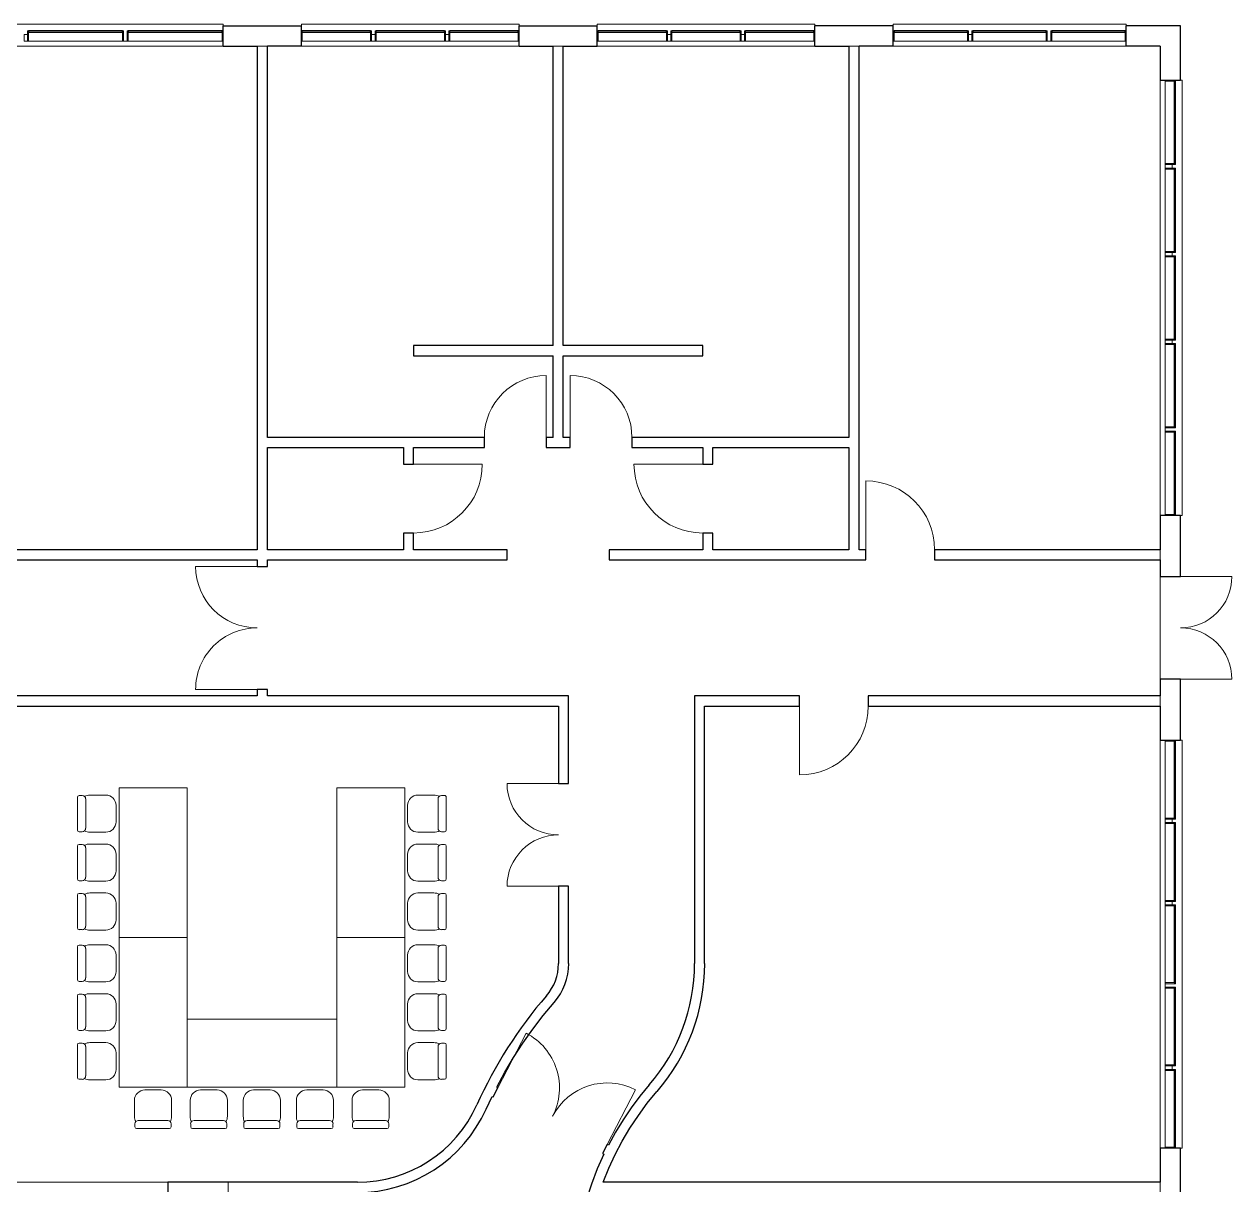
# Model space of a CAD drawing. Header units: millimetres. Extents: x -10759 to 26051, y -22904 to 7446.
# Drawn here: x 8296 to 26051, y -9616 to 7446 of the extents above; entities that cross this region are included whole.
import ezdxf

# ---------------------------------------------------------------- set-up
doc = ezdxf.new("R2010")
doc.units = ezdxf.units.MM
for name, color, linetype, lineweight in [('A-G22-M-FloorOutline', 6, 'Continuous', 15), ('A-G25-M-Walls', 7, 'Continuous', 15), ('A-G252-M-WallsInterior', 253, 'Continuous', 15), ('A-G321-M-WindowCills', 3, 'Continuous', 15), ('A-G321-M-Windows', 6, 'Continuous', 15), ('A-G322-M-Doors', 1, 'Continuous', 15), ('A-G4-M-FFE', 5, 'Continuous', 15)]:
    doc.layers.add(name, color=color, linetype=linetype, lineweight=lineweight)

# ---------------------------------------------------------------- blocks, each defined once
blk = doc.blocks.new('Curtain Wall Panel - Plain - Curtain Wall Panel - Plain-238387-Ground Floor')
at = {"layer": 'A-G321-M-Windows', "lineweight": 20}
for p, q in [((-517, 75), (-517, -75)), ((-517, 75), (-502, 75)), ((-502, -75), (-502, 75)), ((502, -75), (502, 75)), ((517, 75), (502, 75)), ((517, 75), (517, -75)), ((-502, -75), (-517, -75)), ((502, -75), (517, -75))]:
    blk.add_line(p, q, dxfattribs=at)
at = {"layer": 'A-G321-M-Windows', "lineweight": 25}
for p, q in [((502, 75), (-502, 75)), ((-502, 55), (-502, 75)), ((-502, 55), (502, 55)), ((502, 55), (502, 75))]:
    blk.add_line(p, q, dxfattribs=at)
at = {"layer": 'A-G321-M-Windows'}
blk.add_line((-502, -75), (502, -75), dxfattribs=at)
blk = doc.blocks.new('Rectangular Mullion - 50 x 250mm-238264-Ground Floor')
at = {"layer": 'A-G321-M-WindowCills'}
for p in [(12371, 7421), (13429, 7446)]:
    blk.add_line(p, (12371, 7446), dxfattribs=at)
blk = doc.blocks.new('Rectangular Mullion - 50 x 250mm-238265-Ground Floor')
at = {"layer": 'A-G321-M-WindowCills'}
blk.add_line((14512, 7446), (13429, 7446), dxfattribs=at)
blk = doc.blocks.new('Rectangular Mullion - 50 x 250mm-238266-Ground Floor')
at = {"layer": 'A-G321-M-WindowCills'}
for q in [(14512, 7446), (15571, 7421)]:
    blk.add_line((15571, 7446), q, dxfattribs=at)
blk = doc.blocks.new('Rectangular Mullion - 50 x 100mm-238386-Ground Floor')
at = {"layer": 'A-G321-M-WindowCills', "lineweight": 20}
for p, q in [((25, 75), (-25, 75)), ((-25, 75), (-25, -25)), ((25, 75), (25, -25)), ((-25, -25), (25, -25))]:
    blk.add_line(p, q, dxfattribs=at)
blk = doc.blocks.new('Curtain Wall Panel - Plain - Curtain Wall Panel - Plain-250309-Ground Floor')
at = {"layer": 'A-G321-M-Windows', "lineweight": 20}
for p, q in [((-539, 75), (-554, 75)), ((-554, 75), (-554, -75)), ((-539, -75), (-539, 75)), ((539, 75), (539, -75)), ((554, 75), (539, 75)), ((554, -75), (554, 75)), ((-554, -75), (-539, -75)), ((539, -75), (554, -75))]:
    blk.add_line(p, q, dxfattribs=at)
at = {"layer": 'A-G321-M-Windows', "lineweight": 25}
for p, q in [((539, 75), (-539, 75)), ((-539, 75), (-539, 55)), ((-539, 55), (539, 55)), ((539, 55), (539, 75))]:
    blk.add_line(p, q, dxfattribs=at)
at = {"layer": 'A-G321-M-Windows'}
blk.add_line((-539, -75), (539, -75), dxfattribs=at)
blk = doc.blocks.new('Rectangular Mullion - 50 x 250mm-250306-Ground Floor')
at = {"layer": 'A-G321-M-WindowCills'}
for p in [(21071, 7421), (22204, 7446)]:
    blk.add_line(p, (21071, 7446), dxfattribs=at)
blk = doc.blocks.new('Rectangular Mullion - 50 x 250mm-250307-Ground Floor')
at = {"layer": 'A-G321-M-WindowCills'}
for p, q in [((23362, 7446), (22204, 7446)), ((23362, 7196), (23337, 7196))]:
    blk.add_line(p, q, dxfattribs=at)
blk = doc.blocks.new('Rectangular Mullion - 50 x 250mm-250308-Ground Floor')
at = {"layer": 'A-G321-M-WindowCills'}
for p, q in [((24496, 7446), (23362, 7446)), ((24496, 7446), (24496, 7421)), ((23387, 7196), (23362, 7196))]:
    blk.add_line(p, q, dxfattribs=at)
blk = doc.blocks.new('Rectangular Mullion - 50 x 100mm-227649-Ground Floor')
at = {"layer": 'A-G321-M-WindowCills', "lineweight": 20}
for p, q in [((-25, 75), (25, 75)), ((-25, -25), (-25, 75)), ((25, 75), (25, -25)), ((25, -25), (-25, -25))]:
    blk.add_line(p, q, dxfattribs=at)
blk = doc.blocks.new('Curtain Wall Panel - Plain - Curtain Wall Panel - Plain-250232-Ground Floor')
at = {"layer": 'A-G321-M-Windows', "lineweight": 20}
for p, q in [((-691.25, 75), (-706.25, 75)), ((-706.25, 75), (-706.25, -75)), ((-691.25, -75), (-691.25, 75)), ((691.25, 75), (691.25, -75)), ((706.25, 75), (691.25, 75)), ((706.25, -75), (706.25, 75)), ((-706.25, -75), (-691.25, -75)), ((691.25, -75), (706.25, -75))]:
    blk.add_line(p, q, dxfattribs=at)
at = {"layer": 'A-G321-M-Windows', "lineweight": 25}
for p, q in [((691.25, 75), (-691.25, 75)), ((-691.25, 75), (-691.25, 55)), ((-691.25, 55), (691.25, 55)), ((691.25, 55), (691.25, 75))]:
    blk.add_line(p, q, dxfattribs=at)
at = {"layer": 'A-G321-M-Windows'}
blk.add_line((-691.25, -75), (691.25, -75), dxfattribs=at)
blk = doc.blocks.new('Rectangular Mullion - 50 x 250mm-V3-Ground Floor')
at = {"layer": 'A-G321-M-WindowCills'}
blk.add_line((-4842, 7446), (-6304, 7446), dxfattribs=at)
blk = doc.blocks.new('Rectangular Mullion - 50 x 250mm-V4-Ground Floor')
at = {"layer": 'A-G321-M-WindowCills'}
for p, q in [((-3379, 7446), (-4842, 7446)), ((-3379, 7196), (-3404, 7196))]:
    blk.add_line(p, q, dxfattribs=at)
blk = doc.blocks.new('Curtain Wall Panel - Plain - Curtain Wall Panel - Plain-239518-Ground Floor')
at = {"layer": 'A-G321-M-Windows', "lineweight": 20}
for p, q in [((-565, 75), (-580, 75)), ((-580, 75), (-580, -75)), ((-565, -75), (-565, 75)), ((565, 75), (565, -75)), ((580, 75), (565, 75)), ((580, -75), (580, 75)), ((-580, -75), (-565, -75)), ((565, -75), (580, -75))]:
    blk.add_line(p, q, dxfattribs=at)
at = {"layer": 'A-G321-M-Windows', "lineweight": 25}
for p, q in [((565, 75), (-565, 75)), ((-565, 75), (-565, 55)), ((-565, 55), (565, 55)), ((565, 55), (565, 75))]:
    blk.add_line(p, q, dxfattribs=at)
at = {"layer": 'A-G321-M-Windows'}
blk.add_line((-565, -75), (565, -75), dxfattribs=at)
blk = doc.blocks.new('Rectangular Mullion - 50 x 250mm-239515-Ground Floor')
at = {"layer": 'A-G321-M-WindowCills'}
for p in [(25296, -3079), (25321, -4264)]:
    blk.add_line(p, (25321, -3079), dxfattribs=at)
blk = doc.blocks.new('Rectangular Mullion - 50 x 250mm-239516-Ground Floor')
at = {"layer": 'A-G321-M-WindowCills'}
blk.add_line((25321, -5474), (25321, -4264), dxfattribs=at)
blk = doc.blocks.new('Rectangular Mullion - 50 x 250mm-V7-Ground Floor')
at = {"layer": 'A-G321-M-WindowCills'}
for p, q in [((25321, -6684), (25321, -5474)), ((25071, -6684), (25071, -6659))]:
    blk.add_line(p, q, dxfattribs=at)
blk = doc.blocks.new('Rectangular Mullion - 50 x 250mm-V8-Ground Floor')
at = {"layer": 'A-G321-M-WindowCills'}
for p, q in [((25071, -6709), (25071, -6684)), ((25321, -7894), (25321, -6684))]:
    blk.add_line(p, q, dxfattribs=at)
blk = doc.blocks.new('Rectangular Mullion - 50 x 250mm-239527-Ground Floor')
at = {"layer": 'A-G321-M-WindowCills'}
for q in [(25321, -7894), (25296, -9079)]:
    blk.add_line((25321, -9079), q, dxfattribs=at)
blk = doc.blocks.new('Curtain Wall Panel - Plain - Curtain Wall Panel - Plain-239621-Ground Floor')
at = {"layer": 'A-G321-M-Windows', "lineweight": 20}
for p, q in [((-605, 75), (-620, 75)), ((-620, 75), (-620, -75)), ((-605, -75), (-605, 75)), ((605, 75), (605, -75)), ((620, 75), (605, 75)), ((620, -75), (620, 75)), ((-620, -75), (-605, -75)), ((605, -75), (620, -75))]:
    blk.add_line(p, q, dxfattribs=at)
at = {"layer": 'A-G321-M-Windows', "lineweight": 25}
for p, q in [((605, 75), (-605, 75)), ((-605, 75), (-605, 55)), ((-605, 55), (605, 55)), ((605, 55), (605, 75))]:
    blk.add_line(p, q, dxfattribs=at)
at = {"layer": 'A-G321-M-Windows'}
blk.add_line((-605, -75), (605, -75), dxfattribs=at)
blk = doc.blocks.new('Rectangular Mullion - 50 x 250mm-239618-Ground Floor')
at = {"layer": 'A-G321-M-WindowCills'}
for p in [(25296, 6621), (25321, 5356)]:
    blk.add_line(p, (25321, 6621), dxfattribs=at)
blk = doc.blocks.new('Rectangular Mullion - 50 x 250mm-239619-Ground Floor')
at = {"layer": 'A-G321-M-WindowCills'}
blk.add_line((25321, 4066), (25321, 5356), dxfattribs=at)
blk = doc.blocks.new('Rectangular Mullion - 50 x 250mm-V9-Ground Floor')
at = {"layer": 'A-G321-M-WindowCills'}
for p, q in [((25321, 1486), (25321, 2776)), ((25071, 1486), (25071, 1511))]:
    blk.add_line(p, q, dxfattribs=at)
blk = doc.blocks.new('Rectangular Mullion - 50 x 250mm-239620-Ground Floor')
at = {"layer": 'A-G321-M-WindowCills'}
for p, q in [((25071, 1461), (25071, 1486)), ((25321, 221), (25321, 1486)), ((25321, 221), (25296, 221))]:
    blk.add_line(p, q, dxfattribs=at)
blk = doc.blocks.new('Concept Dbl Door - 1810 x 2110mm-248619-Ground Floor')
at = {"layer": 'A-G322-M-Doors'}
for p, q in [((-905, 75), (-905, 980)), ((905, 75), (905, 980))]:
    blk.add_line(p, q, dxfattribs=at)
for centre, start, end in [((-905, 75), 360, 90), ((905, 75), 90, 180)]:
    blk.add_arc(centre, 905, start, end, dxfattribs=at)
blk = doc.blocks.new('Concept Dbl Door - 1510 x 2200mm-254057-Ground Floor')
at = {"layer": 'A-G322-M-Doors'}
for p, q in [((-755, 150), (-755, 905)), ((755, 150), (755, 905))]:
    blk.add_line(p, q, dxfattribs=at)
for centre, start, end in [((-755, 150), 360, 90), ((755, 150), 90, 180)]:
    blk.add_arc(centre, 755, start, end, dxfattribs=at)
blk = doc.blocks.new('Concept Sgl Door - 910 x 2110mm-241131-Ground Floor')
at = {"layer": 'A-G322-M-Doors'}
blk.add_line((455, -75), (455, -985), dxfattribs=at)
blk.add_arc((455, -75), 910, 180, 270, dxfattribs=at)
blk = doc.blocks.new('Concept Sgl Door - 1010 x 2110mm-241302-Ground Floor')
at = {"layer": 'A-G322-M-Doors'}
blk.add_line((505, 75), (505, 1085), dxfattribs=at)
blk.add_arc((505, 75), 1010, 90, 180, dxfattribs=at)
blk = doc.blocks.new('Concept Sgl Door - 1010 x 2110mm-241319-Ground Floor')
at = {"layer": 'A-G322-M-Doors'}
blk.add_line((505, -75), (505, -1085), dxfattribs=at)
blk.add_arc((505, -75), 1010, 180, 270, dxfattribs=at)
blk = doc.blocks.new('Concept Sgl Door - 910 x 2110mm-241382-Ground Floor')
at = {"layer": 'A-G322-M-Doors'}
blk.add_line((455, 75), (455, 985), dxfattribs=at)
blk.add_arc((455, 75), 910, 90, 180, dxfattribs=at)
blk = doc.blocks.new('Concept Dbl Door - 1510 x 2200mm-240964-Ground Floor')
at = {"layer": 'A-G322-M-Doors'}
for p, q in [((-755, 75), (-755, 830)), ((755, 75), (755, 830))]:
    blk.add_line(p, q, dxfattribs=at)
for centre, start, end in [((-755, 75), 360, 90), ((755, 75), 90, 180)]:
    blk.add_arc(centre, 755, start, end, dxfattribs=at)
blk = doc.blocks.new('Concept Table - Grade 1 - Conference Table-245909-Ground Floor')
at = {"layer": 'A-G4-M-FFE'}
for p, q in [((-1025, -622), (-1025, 378)), ((-1025, 378), (1175, 378)), ((1175, 378), (1175, -622)), ((1175, -622), (-1025, -622))]:
    blk.add_line(p, q, dxfattribs=at)
blk = doc.blocks.new('Concept Table - Grade 1 - Conference Table-246450-Ground Floor')
at = {"layer": 'A-G4-M-FFE'}
for p, q in [((1175, 622), (-1025, 622)), ((-1025, 622), (-1025, -378)), ((1175, -378), (1175, 622)), ((-1025, -378), (1175, -378))]:
    blk.add_line(p, q, dxfattribs=at)
blk = doc.blocks.new('Concept Chair - Grade 1 - Concept Chair - Grade 1-244362-Ground Floor')
at = {"layer": 'A-G4-M-FFE'}
for p, q in [((262, 282), (20, 282)), ((-132, 129), (-132, -106)), ((414, -106), (414, 129)), ((357, -166), (-75, -166)), ((-125, -217), (-125, -262)), ((-100, -287), (382, -287)), ((407, -262), (407, -217))]:
    blk.add_line(p, q, dxfattribs=at)
for centre, radius, start, end in [((20, 129), 152, 90, 180), ((262, 129), 152, 360, 90), ((46, -106), 178, 180, 206.1658), ((-75, -217), 50.7, 90, 180), ((357, -217), 50.7, 360, 90), ((236, -106), 178, 333.8316, 0), ((-100, -262), 25.2, 180, 270), ((382, -262), 25.2, 270, 360)]:
    blk.add_arc(centre, radius, start, end, dxfattribs=at)
blk = doc.blocks.new('Concept Chair - Grade 1 - Concept Chair - Grade 1-246901-Ground Floor')
at = {"layer": 'A-G4-M-FFE'}
for p, q in [((-125, 217), (-125, 262)), ((-100, 287), (382, 287)), ((407, 262), (407, 217)), ((-132, -129), (-132, 106)), ((357, 166), (-75, 166)), ((414, 106), (414, -129)), ((262, -282), (20, -282))]:
    blk.add_line(p, q, dxfattribs=at)
for centre, radius, start, end in [((46, 106), 178, 153.8342, 180), ((-100, 262), 25.2, 90, 180), ((-75, 217), 50.7, 180, 270), ((357, 217), 50.7, 270, 0), ((382, 262), 25.2, 0, 90), ((236, 106), 178, 0, 26.1684), ((20, -129), 152, 180, 270), ((262, -129), 152, 270, 0)]:
    blk.add_arc(centre, radius, start, end, dxfattribs=at)
blk = doc.blocks.new('Rectangular Mullion - 50 x 250mm-250239-Ground Floor')
at = {"layer": 'A-G321-M-WindowCills'}
for p, q in [((11221, 7446), (9783, 7446)), ((11221, 7446), (11221, 7421)), ((9808, 7196), (9783, 7196))]:
    blk.add_line(p, q, dxfattribs=at)

msp = doc.modelspace()

# ---------------------------------------------------------------- linework, layer by layer
at = {"layer": 'A-G22-M-FloorOutline'}
msp.add_line((24996, -2184), (24996, -674), dxfattribs=at)
msp.add_lwpolyline([(-9704, 7121), (24996, 7121), (24996, -22579), (11296, -22579), (11296, -9579), (-9704, -9579)], close=True, dxfattribs=at)
at = {"layer": 'A-G25-M-Walls', "lineweight": 25}
for p, q in [((11221, 7121), (11221, 7421)), ((11221, 7421), (12371, 7421)), ((12371, 7121), (12371, 7421)), ((15571, 7121), (15571, 7421)), ((15571, 7421), (16721, 7421)), ((16721, 7121), (16721, 7421)), ((19921, 7121), (19921, 7421)), ((21071, 7421), (19921, 7421)), ((21071, 7121), (21071, 7421)), ((24496, 7121), (24496, 7421)), ((25296, 7421), (24496, 7421)), ((25296, 6621), (25296, 7421)), ((11221, 7121), (11721, 7121)), ((12371, 7121), (11871, 7121)), ((15571, 7121), (16071, 7121)), ((16221, 7121), (16721, 7121)), ((19921, 7121), (20421, 7121)), ((21071, 7121), (20571, 7121)), ((24996, 7121), (24496, 7121)), ((24996, 7121), (24996, 6621)), ((24996, 6621), (25296, 6621)), ((24996, 221), (24996, -279)), ((25296, 221), (24996, 221)), ((25296, -674), (25296, 221)), ((24996, -429), (24996, -674)), ((24996, -674), (25296, -674)), ((24996, -2184), (24996, -2429)), ((25296, -2184), (24996, -2184)), ((25296, -3079), (25296, -2184)), ((24996, -2579), (24996, -3079)), ((24996, -3079), (25296, -3079)), ((24996, -9079), (24996, -9579)), ((25296, -9079), (24996, -9079)), ((25296, -10229), (25296, -9079)), ((11296, -9579), (10406, -9579)), ((10406, -9579), (10406, -9879))]:
    msp.add_line(p, q, dxfattribs=at)
at = {"layer": 'A-G25-M-Walls'}
for p, q in [((11221, 7121), (-779, 7121)), ((15571, 7121), (12371, 7121)), ((19921, 7121), (16721, 7121)), ((24496, 7121), (21071, 7121)), ((24996, 221), (24996, 6621)), ((24996, -9079), (24996, -3079)), ((7721, -9579), (10406, -9579))]:
    msp.add_line(p, q, dxfattribs=at)
at = {"layer": 'A-G252-M-WallsInterior', "lineweight": 25}
for p, q in [((11721, 7121), (11721, -279)), ((11871, 1371), (11871, 7121)), ((16071, 2721), (16071, 7121)), ((16221, 2721), (16221, 7121)), ((20421, 7121), (20421, 1371)), ((20571, -279), (20571, 7121)), ((16071, 2721), (14021, 2721)), ((14021, 2721), (14021, 2571)), ((18271, 2721), (16221, 2721)), ((18271, 2571), (18271, 2721)), ((14021, 2571), (16071, 2571)), ((16071, 1371), (16071, 2571)), ((16221, 1371), (16221, 2571)), ((16221, 2571), (18271, 2571)), ((15061, 1371), (11871, 1371)), ((15061, 1221), (15061, 1371)), ((16071, 1371), (15971, 1371)), ((15971, 1371), (15971, 1221)), ((16321, 1371), (16221, 1371)), ((16321, 1221), (16321, 1371)), ((20421, 1371), (17231, 1371)), ((17231, 1371), (17231, 1221)), ((11871, -279), (11871, 1221)), ((11871, 1221), (13871, 1221)), ((13871, 1221), (13871, 976)), ((14021, 976), (14021, 1221)), ((14021, 1221), (15061, 1221)), ((15971, 1221), (16321, 1221)), ((17231, 1221), (18271, 1221)), ((18271, 1221), (18271, 976)), ((18421, 1221), (20421, 1221)), ((18421, 976), (18421, 1221)), ((20421, 1221), (20421, -279)), ((13871, 976), (14021, 976)), ((18271, 976), (18421, 976)), ((14021, -34), (13871, -34)), ((13871, -34), (13871, -279)), ((14021, -279), (14021, -34)), ((18271, -34), (18271, -279)), ((18421, -34), (18271, -34)), ((18421, -279), (18421, -34)), ((11721, -279), (531, -279)), ((13871, -279), (11871, -279)), ((15396, -279), (14021, -279)), ((15396, -429), (15396, -279)), ((18271, -279), (16896, -279)), ((16896, -279), (16896, -429)), ((20421, -279), (18421, -279)), ((20671, -279), (20571, -279)), ((20671, -429), (20671, -279)), ((24996, -279), (21681, -279)), ((21681, -279), (21681, -429)), ((531, -429), (11721, -429)), ((11721, -429), (11721, -524)), ((11721, -524), (11871, -524)), ((11871, -524), (11871, -429)), ((11871, -429), (15396, -429)), ((16896, -429), (20671, -429)), ((21681, -429), (24996, -429)), ((11721, -2429), (5633, -2429)), ((11871, -2334), (11721, -2334)), ((11721, -2334), (11721, -2429)), ((11871, -2429), (11871, -2334)), ((16300, -2429), (11871, -2429)), ((16300, -3717), (16300, -2429)), ((18150, -2429), (18150, -6364)), ((19696, -2429), (18150, -2429)), ((19696, -2579), (19696, -2429)), ((24996, -2429), (20706, -2429)), ((20706, -2429), (20706, -2579)), ((7721, -2579), (16150, -2579)), ((16150, -2579), (16150, -3717)), ((18300, -6364), (18300, -2579)), ((18300, -2579), (19696, -2579)), ((20706, -2579), (24996, -2579)), ((16150, -3717), (16300, -3717)), ((16300, -5227), (16150, -5227)), ((16150, -5227), (16150, -6364)), ((16300, -6364), (16300, -5227)), ((15175, -8316), (15192, -8324)), ((15192, -8324), (15261, -8191)), ((15261, -8191), (15243, -8182)), ((16868, -9023), (16799, -9156)), ((16885, -9032), (16868, -9023)), ((16799, -9156), (16819, -9167)), ((13194, -9579), (11296, -9579)), ((24996, -9579), (16806, -9579))]:
    msp.add_line(p, q, dxfattribs=at)
for points in [[(15243, -8182), (15362, -7961), (15491, -7745), (15628, -7534), (15773, -7328), (15926, -7129), (16087, -6936)], [(17486, -8147), (17349, -8312), (17221, -8484), (17100, -8661), (16988, -8844), (16885, -9032)], [(15087, -8503), (15130, -8409), (15175, -8316)], [(16806, -9579), (16890, -9372), (16984, -9170), (17088, -8973), (17201, -8782), (17325, -8596), (17457, -8417), (17599, -8245)], [(16819, -9167), (16722, -9383), (16637, -9605), (16564, -9830), (16503, -10059), (16454, -10291), (16416, -10525), (16392, -10761), (16379, -10998), (16379, -11235), (16391, -11471), (16416, -11707), (16453, -11941), (16502, -12173), (16563, -12402)]]:
    msp.add_lwpolyline(points, dxfattribs=at)
for centre, radius, start, end in [((15428, -6364), 723, 319.1007, 0), ((15428, -6364), 873, 319.1007, 360), ((15428, -6364), 2723, 319.1007, 0), ((15428, -6364), 2873, 319.1007, 360), ((20916, -11119), 6539, 139.1007, 155.8344), ((13194, -7654), 1925, 270, 335.8344), ((13194, -7654), 2075, 270, 335.8344)]:
    msp.add_arc(centre, radius, start, end, dxfattribs=at)

# ---------------------------------------------------------------- block references
at = {"layer": 'A-G321-M-WindowCills'}
for name, p in [('Rectangular Mullion - 50 x 250mm-V3-Ground Floor', (13163, 0)), ('Rectangular Mullion - 50 x 250mm-V4-Ground Floor', (13163, 0)), ('Rectangular Mullion - 50 x 250mm-250239-Ground Floor', (0, 0)), ('Rectangular Mullion - 50 x 250mm-238264-Ground Floor', (0, 0)), ('Rectangular Mullion - 50 x 250mm-238265-Ground Floor', (0, 0)), ('Rectangular Mullion - 50 x 250mm-238266-Ground Floor', (0, 0)), ('Rectangular Mullion - 50 x 250mm-238264-Ground Floor', (4350, 0)), ('Rectangular Mullion - 50 x 250mm-238265-Ground Floor', (4350, 0)), ('Rectangular Mullion - 50 x 250mm-238266-Ground Floor', (4350, 0)), ('Rectangular Mullion - 50 x 250mm-250306-Ground Floor', (0, 0)), ('Rectangular Mullion - 50 x 250mm-250307-Ground Floor', (0, 0)), ('Rectangular Mullion - 50 x 250mm-250308-Ground Floor', (0, 0)), ('Rectangular Mullion - 50 x 250mm-239618-Ground Floor', (0, 0)), ('Rectangular Mullion - 50 x 250mm-239619-Ground Floor', (0, 0)), ('Rectangular Mullion - 50 x 250mm-239619-Ground Floor', (0, -1290)), ('Rectangular Mullion - 50 x 250mm-V9-Ground Floor', (0, 0)), ('Rectangular Mullion - 50 x 250mm-239620-Ground Floor', (0, 0)), ('Rectangular Mullion - 50 x 250mm-239515-Ground Floor', (0, 0)), ('Rectangular Mullion - 50 x 250mm-239516-Ground Floor', (0, 0)), ('Rectangular Mullion - 50 x 250mm-V7-Ground Floor', (0, 0)), ('Rectangular Mullion - 50 x 250mm-V8-Ground Floor', (0, 0)), ('Rectangular Mullion - 50 x 250mm-239527-Ground Floor', (0, 0))]:
    msp.add_blockref(name, p, dxfattribs=at)
at = {"layer": 'A-G321-M-WindowCills', "extrusion": (0, 0, -1)}
for p, rotation in [((-8321, 7271), 180), ((-22204, 7271), 180), ((-25146, 5356), 270.0000000000001), ((-25146, 4066), 270.0000000000001), ((-25146, 2776), 270.0000000000001), ((-25146, -4264), 270.0000000000001), ((-25146, -5474), 270.0000000000001), ((-25146, -7894), 270.0000000000001)]:
    msp.add_blockref('Rectangular Mullion - 50 x 100mm-227649-Ground Floor', p, dxfattribs=dict(at, rotation=rotation))
at = {"layer": 'A-G321-M-WindowCills', "lineweight": 20, "extrusion": (0, 0, -1), "rotation": 180}
for p in [(-13429, 7271), (-14512, 7271), (-17779, 7271), (-18862, 7271)]:
    msp.add_blockref('Rectangular Mullion - 50 x 100mm-238386-Ground Floor', p, dxfattribs=at)
at = {"layer": 'A-G321-M-Windows'}
for name, p in [('Curtain Wall Panel - Plain - Curtain Wall Panel - Plain-250232-Ground Floor', (9052, 7271)), ('Curtain Wall Panel - Plain - Curtain Wall Panel - Plain-250232-Ground Floor', (10514, 7271)), ('Curtain Wall Panel - Plain - Curtain Wall Panel - Plain-250309-Ground Floor', (21625, 7271)), ('Curtain Wall Panel - Plain - Curtain Wall Panel - Plain-250309-Ground Floor', (22783, 7271)), ('Curtain Wall Panel - Plain - Curtain Wall Panel - Plain-250309-Ground Floor', (23941, 7271))]:
    msp.add_blockref(name, p, dxfattribs=at)
at = {"layer": 'A-G321-M-Windows', "lineweight": 20}
for p in [(12887, 7271), (13971, 7271), (15054, 7271), (17237, 7271), (18321, 7271), (19404, 7271)]:
    msp.add_blockref('Curtain Wall Panel - Plain - Curtain Wall Panel - Plain-238387-Ground Floor', p, dxfattribs=at)
at = {"layer": 'A-G321-M-Windows', "rotation": 269.9999999999999}
for name, p in [('Curtain Wall Panel - Plain - Curtain Wall Panel - Plain-239621-Ground Floor', (25146, 6001)), ('Curtain Wall Panel - Plain - Curtain Wall Panel - Plain-239621-Ground Floor', (25146, 4711)), ('Curtain Wall Panel - Plain - Curtain Wall Panel - Plain-239621-Ground Floor', (25146, 3421)), ('Curtain Wall Panel - Plain - Curtain Wall Panel - Plain-239621-Ground Floor', (25146, 2131)), ('Curtain Wall Panel - Plain - Curtain Wall Panel - Plain-239621-Ground Floor', (25146, 841)), ('Curtain Wall Panel - Plain - Curtain Wall Panel - Plain-239518-Ground Floor', (25146, -3659)), ('Curtain Wall Panel - Plain - Curtain Wall Panel - Plain-239518-Ground Floor', (25146, -4869)), ('Curtain Wall Panel - Plain - Curtain Wall Panel - Plain-239518-Ground Floor', (25146, -6079)), ('Curtain Wall Panel - Plain - Curtain Wall Panel - Plain-239518-Ground Floor', (25146, -7289)), ('Curtain Wall Panel - Plain - Curtain Wall Panel - Plain-239518-Ground Floor', (25146, -8499))]:
    msp.add_blockref(name, p, dxfattribs=at)
at = {"layer": 'A-G322-M-Doors'}
msp.add_blockref('Concept Sgl Door - 910 x 2110mm-241382-Ground Floor', (15516, 1296), dxfattribs=at)
for name, p, rotation in [('Concept Sgl Door - 910 x 2110mm-241131-Ground Floor', (16776, 1296), 180), ('Concept Sgl Door - 1010 x 2110mm-241319-Ground Floor', (13946, 471), 89.9999999999999), ('Concept Sgl Door - 1010 x 2110mm-241302-Ground Floor', (18346, 471), 89.9999999999999), ('Concept Sgl Door - 1010 x 2110mm-241319-Ground Floor', (21176, -354), 180), ('Concept Dbl Door - 1810 x 2110mm-248619-Ground Floor', (11796, -1429), 89.99999999999991), ('Concept Dbl Door - 1510 x 2200mm-254057-Ground Floor', (25146, -1429), 270), ('Concept Sgl Door - 1010 x 2110mm-241302-Ground Floor', (20201, -2504), 180), ('Concept Dbl Door - 1510 x 2200mm-240964-Ground Floor', (16225, -4472), 89.99999999999991), ('Concept Dbl Door - 1810 x 2110mm-248619-Ground Floor', (16030, -8674), 332.6325474707171)]:
    msp.add_blockref(name, p, dxfattribs=dict(at, rotation=rotation))
at = {"layer": 'A-G4-M-FFE'}
for name, p, rotation in [('Concept Chair - Grade 1 - Concept Chair - Grade 1-246901-Ground Floor', (9366, -4300), 89.99999999999982), ('Concept Table - Grade 1 - Conference Table-245909-Ground Floor', (10068, -4954), 90), ('Concept Table - Grade 1 - Conference Table-246450-Ground Floor', (13512, -4954), 90), ('Concept Chair - Grade 1 - Concept Chair - Grade 1-244362-Ground Floor', (14214, -4300), 90.00000000000018), ('Concept Chair - Grade 1 - Concept Chair - Grade 1-246901-Ground Floor', (9366, -5020), 89.9999999999998), ('Concept Chair - Grade 1 - Concept Chair - Grade 1-244362-Ground Floor', (14214, -5020), 90.0000000000002), ('Concept Chair - Grade 1 - Concept Chair - Grade 1-246901-Ground Floor', (9366, -5740), 89.9999999999998), ('Concept Chair - Grade 1 - Concept Chair - Grade 1-244362-Ground Floor', (14214, -5740), 90.0000000000002), ('Concept Table - Grade 1 - Conference Table-245909-Ground Floor', (10068, -7154), 90), ('Concept Table - Grade 1 - Conference Table-246450-Ground Floor', (13512, -7154), 90), ('Concept Chair - Grade 1 - Concept Chair - Grade 1-244362-Ground Floor', (9366, -6218), 270.0000000000002), ('Concept Chair - Grade 1 - Concept Chair - Grade 1-246901-Ground Floor', (14214, -6218), 269.9999999999998), ('Concept Chair - Grade 1 - Concept Chair - Grade 1-244362-Ground Floor', (9366, -6938), 270.0000000000002), ('Concept Chair - Grade 1 - Concept Chair - Grade 1-246901-Ground Floor', (14214, -6938), 269.9999999999998), ('Concept Chair - Grade 1 - Concept Chair - Grade 1-244362-Ground Floor', (9366, -7658), 270.0000000000002), ('Concept Chair - Grade 1 - Concept Chair - Grade 1-246901-Ground Floor', (14214, -7658), 269.9999999999998), ('Concept Chair - Grade 1 - Concept Chair - Grade 1-246901-Ground Floor', (10331, -8503), 180), ('Concept Chair - Grade 1 - Concept Chair - Grade 1-246901-Ground Floor', (11151, -8503), 180), ('Concept Chair - Grade 1 - Concept Chair - Grade 1-246901-Ground Floor', (11931, -8503), 180)]:
    msp.add_blockref(name, p, dxfattribs=dict(at, rotation=rotation))
for name, p in [('Concept Table - Grade 1 - Conference Table-245909-Ground Floor', (11715, -7557)), ('Concept Chair - Grade 1 - Concept Chair - Grade 1-244362-Ground Floor', (12429, -8503)), ('Concept Chair - Grade 1 - Concept Chair - Grade 1-244362-Ground Floor', (13249, -8503))]:
    msp.add_blockref(name, p, dxfattribs=at)

doc.saveas('drawing.dxf')
